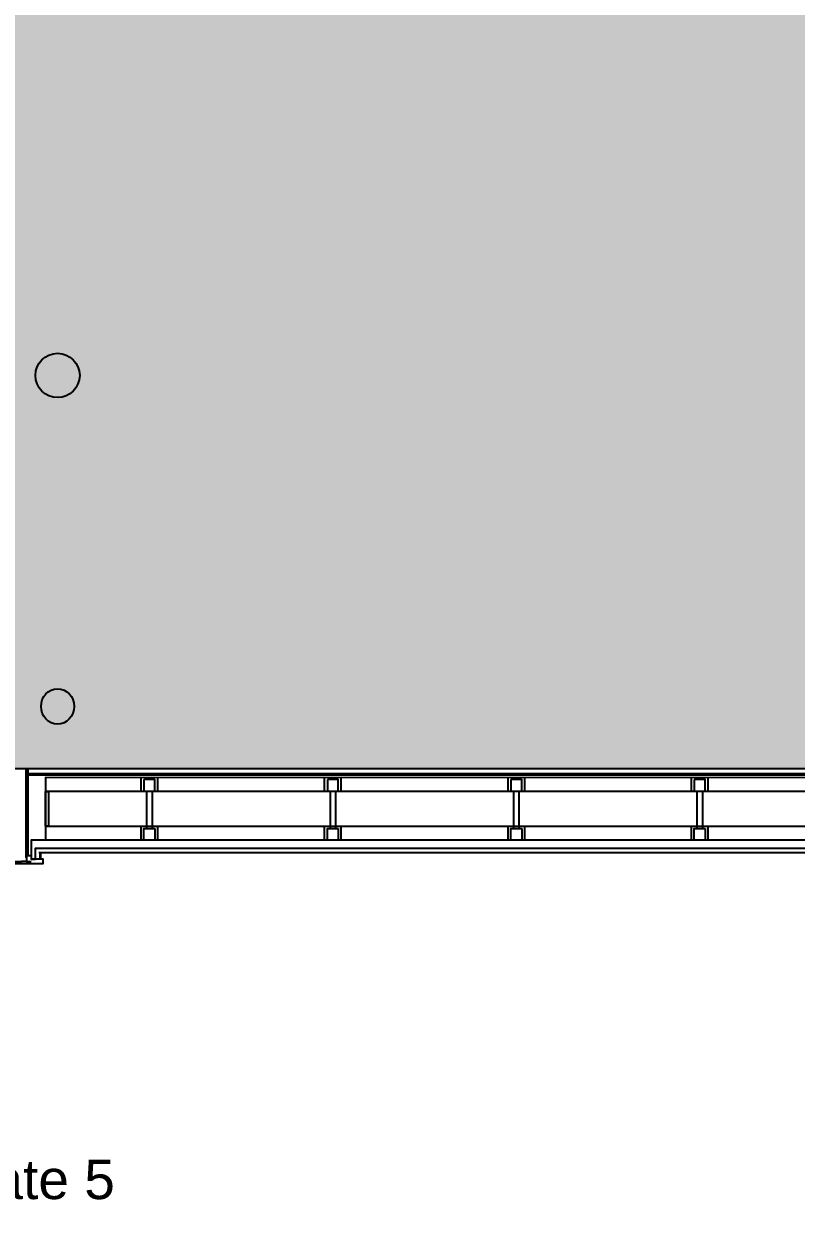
# Model space of a CAD drawing. Header units: metres. Extents: x 19 to 194, y 62 to 154.
# Drawn here: x 42.5 to 56.71, y 61.67 to 83.52 of the extents above; entities that cross this region are included whole.
import ezdxf

# ---------------------------------------------------------------- set-up
doc = ezdxf.new("R2010")
doc.units = ezdxf.units.M
doc.header["$MEASUREMENT"] = 0
doc.layers.add('ALL', color=7, linetype='Continuous')
doc.layers.add('ALL4', color=7, linetype='Continuous')
doc.styles.add('Arial', font='Arial.ttf')

msp = doc.modelspace()

# ---------------------------------------------------------------- hatches: boundary and pattern name
at = {"layer": 'ALL4', "lineweight": 0, "true_color": 0xe6e6e6, "transparency": 33554687}
h = msp.add_hatch(color=254, dxfattribs=at)
h.dxf.hatch_style = 1
h.paths.add_polyline_path([(181.2945, 128.8704), (187.0549, 128.8704), (187.0549, 139.3912), (29.3495, 139.4008), (29.3495, 127.8507), (32.7796, 127.8507), (32.7295, 82.9907), (29.3495, 82.9907), (29.3495, 69.8204), (187.0545, 69.8204), (187.0545, 83.1151), (181.2945, 83.1151)])

# ---------------------------------------------------------------- linework, layer by layer
at = {"layer": 'ALL', "color": 18, "lineweight": 25, "true_color": 0x000000}
for points in [[(42.5449, 68.2302), (42.5449, 69.8202), (42.5749, 69.8202), (42.5749, 68.2302)], [(42.8999, 69.4002), (70.3499, 69.4001), (70.3499, 69.6501), (42.8999, 69.6502)], [(44.7124, 69.6152), (44.7124, 69.4002), (44.9124, 69.4002), (44.9124, 69.6152)], [(48.0874, 69.6152), (48.0874, 69.4002), (48.2874, 69.4002), (48.2874, 69.6152)], [(51.4624, 69.6152), (51.4624, 69.4002), (51.6624, 69.4002), (51.6624, 69.6152)], [(54.8374, 69.6152), (54.8374, 69.4002), (55.0374, 69.4002), (55.0374, 69.6152)], [(42.9049, 69.3952), (42.9049, 68.7552), (42.8999, 68.7552), (42.8999, 69.3952)], [(42.9549, 69.3952), (42.9549, 68.7552), (42.9049, 68.7552), (42.9049, 69.3952)], [(44.9124, 68.7152), (44.9124, 68.5002), (44.7124, 68.5002), (44.7124, 68.7152)], [(48.2874, 68.7152), (48.2874, 68.5002), (48.0874, 68.5002), (48.0874, 68.7152)], [(51.6624, 68.7152), (51.6624, 68.5002), (51.4624, 68.5002), (51.4624, 68.7152)], [(55.0374, 68.7152), (55.0374, 68.5002), (54.8374, 68.5002), (54.8374, 68.7152)], [(70.6099, 68.5001), (42.6399, 68.5002), (42.6399, 68.1501), (42.7199, 68.1501), (42.7199, 68.3552), (70.5299, 68.3551), (70.5299, 68.1501), (70.6099, 68.1501)], [(42.5519, 68.2302), (42.5519, 68.1802), (42.5449, 68.1802), (42.5449, 68.2302)]]:
    msp.add_lwpolyline(points, close=True, dxfattribs=at)
for points in [[(70.6749, 69.7201), (42.7999, 69.7202), (42.5749, 69.7202)], [(42.5749, 69.7002), (42.7999, 69.7002)], [(42.7999, 69.7002), (70.6749, 69.7002)], [(44.6624, 69.4002), (44.6624, 69.6502)], [(44.9624, 69.6502), (44.9624, 69.4002)], [(48.0374, 69.4002), (48.0374, 69.6502)], [(48.3374, 69.6502), (48.3374, 69.4002)], [(51.4124, 69.4002), (51.4124, 69.6502)], [(51.7124, 69.6502), (51.7124, 69.4002)], [(54.7874, 69.4002), (54.7874, 69.6502)], [(55.0874, 69.6502), (55.0874, 69.4002)], [(44.7624, 69.4002), (44.7624, 68.7152)], [(44.8624, 69.4002), (44.8624, 68.7152)], [(48.1374, 69.4002), (48.1374, 68.7152)], [(48.2374, 69.4002), (48.2374, 68.7152)], [(51.5124, 69.4002), (51.5124, 68.7152)], [(51.6124, 69.4002), (51.6124, 68.7152)], [(54.8874, 69.4002), (54.8874, 68.7152)], [(54.9874, 69.4002), (54.9874, 68.7152)], [(70.3499, 68.5001), (70.3499, 68.7501), (42.8999, 68.7502), (42.8999, 68.5002)], [(44.6624, 68.5002), (44.6624, 68.7502)], [(44.9624, 68.7502), (44.9624, 68.5002)], [(48.0374, 68.5002), (48.0374, 68.7502)], [(48.3374, 68.7502), (48.3374, 68.5002)], [(51.4124, 68.5002), (51.4124, 68.7502)], [(51.7124, 68.7502), (51.7124, 68.5002)], [(54.7874, 68.5002), (54.7874, 68.7502)], [(55.0874, 68.7502), (55.0874, 68.5002)], [(42.6399, 68.1002), (42.5599, 68.1002), (42.5599, 68.2202), (42.6399, 68.2202)], [(70.4699, 68.2952), (70.4699, 68.2702), (42.7799, 68.2703)], [(42.8049, 68.1552), (42.8049, 68.2652), (42.8099, 68.2652), (42.8099, 68.1552)], [(42.5599, 68.1071), (42.4599, 68.1071), (42.4599, 68.1001), (42.3349, 68.1001), (42.3349, 68.0701), (42.8599, 68.0701), (42.8599, 68.1501), (42.6399, 68.1501)]]:
    msp.add_lwpolyline(points, dxfattribs=at)
msp.add_circle((43.1249, 77.0503), 0.4065, dxfattribs=at)
msp.add_ellipse((43.125, 70.9613), major_axis=(0, 0.3255), ratio=0.9369521, dxfattribs=at)
at = {"layer": 'ALL4', "color": 254, "lineweight": 0, "true_color": 0xe6e6e6, "transparency": 33554687}
msp.add_lwpolyline([(181.2945, 128.8704), (187.0549, 128.8704), (187.0549, 139.3912), (29.3495, 139.4008), (29.3495, 127.8507), (32.7796, 127.8507), (32.7295, 82.9907), (29.3495, 82.9907), (29.3495, 69.8204), (187.0545, 69.8204), (187.0545, 83.1151), (181.2945, 83.1151)], close=True, dxfattribs=at)
at = {"layer": 'ALL4', "color": 254, "lineweight": 25, "true_color": 0xe6e6e6}
msp.add_lwpolyline([(181.2945, 128.8704), (187.0549, 128.8704), (187.0549, 139.3912), (29.3495, 139.4008), (29.3495, 127.8507), (32.7796, 127.8507), (32.7295, 82.9907), (29.3495, 82.9907), (29.3495, 69.8204), (187.0545, 69.8204), (187.0545, 83.1151), (181.2945, 83.1151)], close=True, dxfattribs=at)
at = {"layer": 'ALL4', "color": 18, "lineweight": 25, "true_color": 0x000000}
for points in [[(42.5449, 68.2302), (42.5449, 69.8202), (42.5749, 69.8202), (42.5749, 68.2302)], [(42.8999, 69.4002), (70.3499, 69.4001), (70.3499, 69.6501), (42.8999, 69.6502)], [(44.7124, 69.6152), (44.7124, 69.4002), (44.9124, 69.4002), (44.9124, 69.6152)], [(48.0874, 69.6152), (48.0874, 69.4002), (48.2874, 69.4002), (48.2874, 69.6152)], [(51.4624, 69.6152), (51.4624, 69.4002), (51.6624, 69.4002), (51.6624, 69.6152)], [(54.8374, 69.6152), (54.8374, 69.4002), (55.0374, 69.4002), (55.0374, 69.6152)], [(42.9049, 69.3952), (42.9049, 68.7552), (42.8999, 68.7552), (42.8999, 69.3952)], [(42.9549, 69.3952), (42.9549, 68.7552), (42.9049, 68.7552), (42.9049, 69.3952)], [(44.9124, 68.7152), (44.9124, 68.5002), (44.7124, 68.5002), (44.7124, 68.7152)], [(48.2874, 68.7152), (48.2874, 68.5002), (48.0874, 68.5002), (48.0874, 68.7152)], [(51.6624, 68.7152), (51.6624, 68.5002), (51.4624, 68.5002), (51.4624, 68.7152)], [(55.0374, 68.7152), (55.0374, 68.5002), (54.8374, 68.5002), (54.8374, 68.7152)], [(70.6099, 68.5001), (42.6399, 68.5002), (42.6399, 68.1501), (42.7199, 68.1501), (42.7199, 68.3552), (70.5299, 68.3551), (70.5299, 68.1501), (70.6099, 68.1501)], [(42.5519, 68.2302), (42.5519, 68.1802), (42.5449, 68.1802), (42.5449, 68.2302)]]:
    msp.add_lwpolyline(points, close=True, dxfattribs=at)
for points in [[(70.6749, 69.7201), (42.7999, 69.7202), (42.5749, 69.7202)], [(42.5749, 69.7002), (42.7999, 69.7002)], [(42.7999, 69.7002), (70.6749, 69.7002)], [(44.6624, 69.4002), (44.6624, 69.6502)], [(44.9624, 69.6502), (44.9624, 69.4002)], [(48.0374, 69.4002), (48.0374, 69.6502)], [(48.3374, 69.6502), (48.3374, 69.4002)], [(51.4124, 69.4002), (51.4124, 69.6502)], [(51.7124, 69.6502), (51.7124, 69.4002)], [(54.7874, 69.4002), (54.7874, 69.6502)], [(55.0874, 69.6502), (55.0874, 69.4002)], [(44.7624, 69.4002), (44.7624, 68.7152)], [(44.8624, 69.4002), (44.8624, 68.7152)], [(48.1374, 69.4002), (48.1374, 68.7152)], [(48.2374, 69.4002), (48.2374, 68.7152)], [(51.5124, 69.4002), (51.5124, 68.7152)], [(51.6124, 69.4002), (51.6124, 68.7152)], [(54.8874, 69.4002), (54.8874, 68.7152)], [(54.9874, 69.4002), (54.9874, 68.7152)], [(70.3499, 68.5001), (70.3499, 68.7501), (42.8999, 68.7502), (42.8999, 68.5002)], [(44.6624, 68.5002), (44.6624, 68.7502)], [(44.9624, 68.7502), (44.9624, 68.5002)], [(48.0374, 68.5002), (48.0374, 68.7502)], [(48.3374, 68.7502), (48.3374, 68.5002)], [(51.4124, 68.5002), (51.4124, 68.7502)], [(51.7124, 68.7502), (51.7124, 68.5002)], [(54.7874, 68.5002), (54.7874, 68.7502)], [(55.0874, 68.7502), (55.0874, 68.5002)], [(42.6399, 68.1002), (42.5599, 68.1002), (42.5599, 68.2202), (42.6399, 68.2202)], [(70.4699, 68.2952), (70.4699, 68.2702), (42.7799, 68.2703)], [(42.8049, 68.1552), (42.8049, 68.2652), (42.8099, 68.2652), (42.8099, 68.1552)], [(42.5599, 68.1071), (42.4599, 68.1071), (42.4599, 68.1001), (42.3349, 68.1001), (42.3349, 68.0701), (42.8599, 68.0701), (42.8599, 68.1501), (42.6399, 68.1501)]]:
    msp.add_lwpolyline(points, dxfattribs=at)
msp.add_circle((43.1249, 77.0503), 0.4065, dxfattribs=at)
msp.add_ellipse((43.125, 70.9613), major_axis=(0, 0.3255), ratio=0.9369521, dxfattribs=at)

# ---------------------------------------------------------------- texts
at = {"layer": 'ALL', "color": 18, "true_color": 0x000000, "style": 'Arial'}
msp.add_text('| Gate 5', height=0.725, dxfattribs=at).set_placement((40.5945, 61.8976))
at = {"layer": 'ALL4', "color": 18, "true_color": 0x000000, "style": 'Arial'}
msp.add_text('| Gate 5', height=0.725, dxfattribs=at).set_placement((40.5945, 61.8976))

doc.saveas('drawing.dxf')
